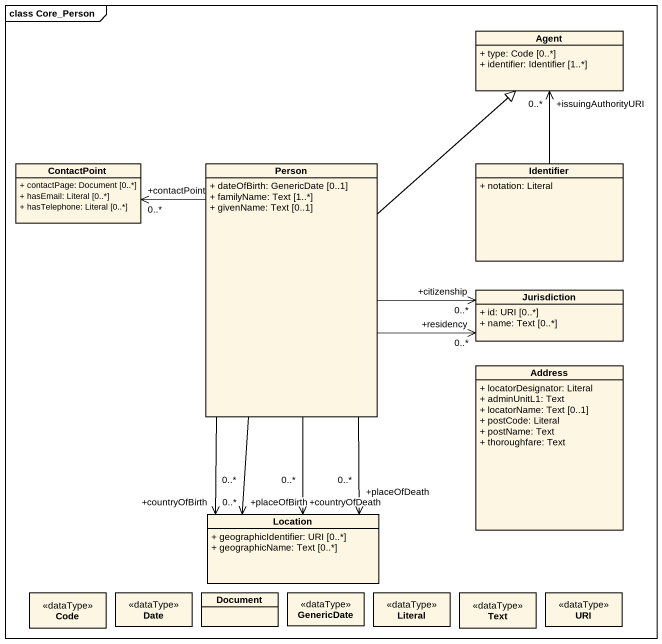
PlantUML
@startuml
mainframe class Core_Person
hide circle
hide empty members
skinparam classAttributeIconSize 0
class "Agent" as Agent_ {
  + type: Code [0..*]
  + identifier: Identifier [1..*]
}
class ContactPoint {
  + contactPage: Document [0..*]
  + hasEmail: Literal [0..*]
  + hasTelephone: Literal [0..*]
}
class "Person" as Person_ {
  + dateOfBirth: GenericDate [0..1]
  + familyName: Text [1..*]
  + givenName: Text [0..1]
}
class Identifier {
  + notation: Literal
}
class Jurisdiction {
  + id: URI [0..*]
  + name: Text [0..*]
}
class Address {
  + locatorDesignator: Literal
  + adminUnitL1: Text
  + locatorName: Text [0..1]
  + postCode: Literal
  + postName: Text
  + thoroughfare: Text
}
class Location {
  + geographicIdentifier: URI [0..*]
  + geographicName: Text [0..*]
}
class Code <<dataType>>
class Date <<dataType>>
class Document
class GenericDate <<dataType>>
class Literal <<dataType>>
class Text <<dataType>>
class URI <<dataType>>
Person_ -up-|> Agent_
Person_ -left-> "+contactPoint\n0..*" ContactPoint
Person_ -right-> "+citizenship\n0..*" Jurisdiction
Person_ -right-> "+residency\n0..*" Jurisdiction
Person_ --> "+countryOfBirth\n0..*" Location
Person_ --> "+placeOfBirth\n0..*" Location
Person_ --> "+countryOfDeath\n0..*" Location
Person_ --> "+placeOfDeath\n0..*" Location
Identifier -up-> "+issuingAuthorityURI\n0..*" Agent_
@enduml
